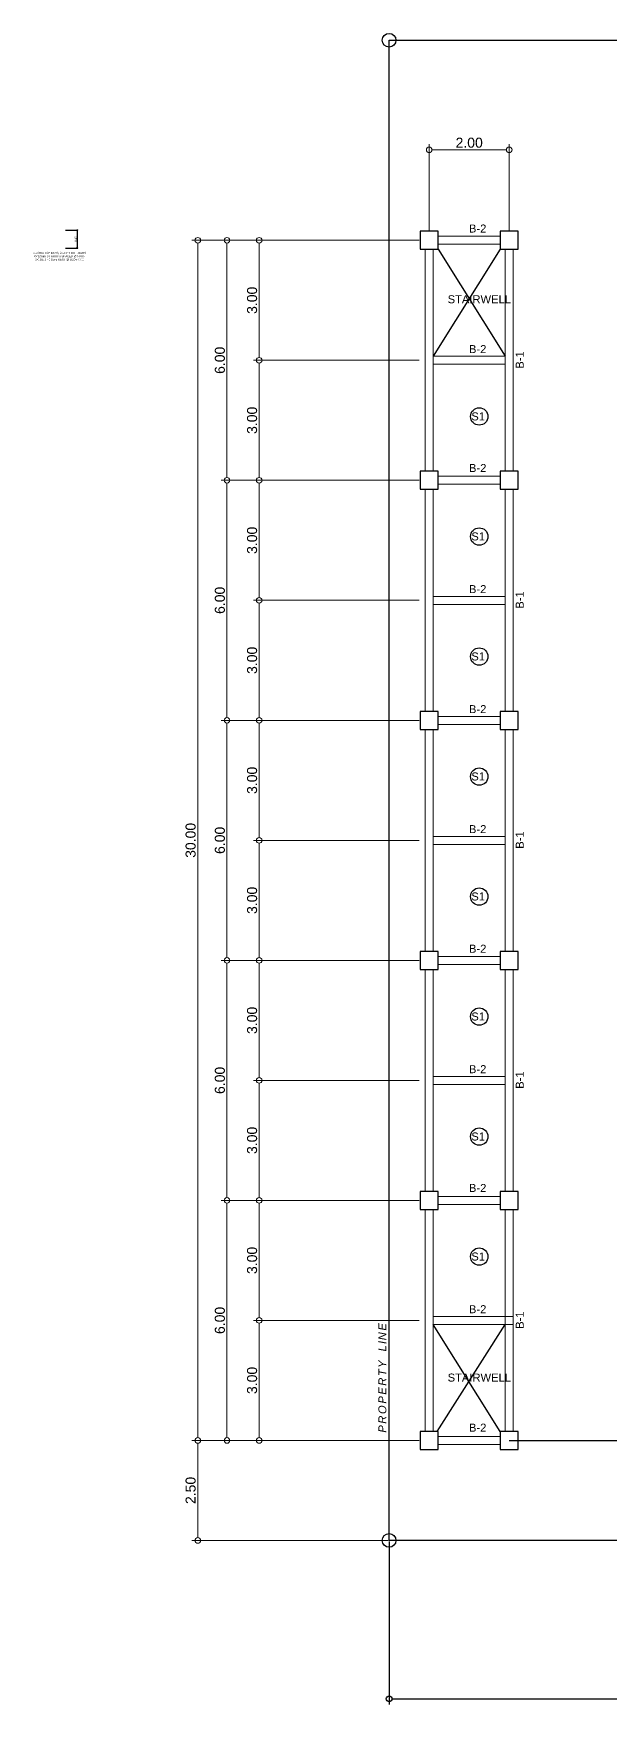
# Model space of a CAD drawing. Header units: inches. Extents: x -1369 to 1198, y -366 to 1398.
# Drawn here: x -664.09 to -649.67, y -70.9 to -29.13 of the extents above; entities that cross this region are included whole.
import ezdxf

# ---------------------------------------------------------------- set-up
doc = ezdxf.new("R2010")
doc.units = ezdxf.units.IN
doc.header["$MEASUREMENT"] = 0
doc.layers.add('BEAM', color=7, linetype='Continuous', lineweight=30, true_color=0x3838ff)
for name, color, linetype in [('BUILDING', 40, 'Continuous'), ('dim', 8, 'Continuous'), ('S-DIM', 7, 'Continuous'), ('txt', 7, 'Continuous')]:
    doc.layers.add(name, color=color, linetype=linetype)
doc.layers.add('col', color=7, linetype='Continuous', true_color=0x0a0aff)
doc.layers.add('dim.', color=10, linetype='Continuous', lineweight=15)
doc.styles.get("Standard").update_dxf_attribs({"font": 'arial.ttf'})
doc.dimstyles.new('20', dxfattribs={"dimtxt": 0.05, "dimasz": 0.02, "dimexe": 0.013, "dimexo": 0.0125, "dimgap": 0.0125, "dimtad": 1, "dimzin": 0, "dimdsep": 46, "dimtxsty": 'Standard', "dimblk": 'DOTBLANK', "dimcen": 0.09, "dimclrd": 256, "dimclre": 256, "dimadec": 0, "dimazin": 0, "dimtfac": 1, "dimtix": 1, "dimtofl": 0, "dimtmove": 0, "dimatfit": 3, "dimfxl": 1, "dimtolj": 1, "dimtzin": 0, "dimlwd": -1, "dimlwe": -1, "dimarcsym": 0})
doc.dimstyles.get("Standard").update_dxf_attribs({"dimtxt": 0.25, "dimasz": 0.14, "dimexe": 0.145, "dimexo": 0.025, "dimgap": 0.05, "dimtad": 1, "dimzin": 0, "dimdsep": 46, "dimtxsty": 'Standard', "dimblk": 'DOTBLANK', "dimcen": 0.09, "dimclrd": 256, "dimclre": 256, "dimaunit": 1, "dimadec": 5, "dimazin": 0, "dimtfac": 1, "dimtix": 1, "dimtofl": 0, "dimtmove": 0, "dimatfit": 3, "dimfxl": 0, "dimtolj": 1, "dimtzin": 0, "dimlwd": -1, "dimlwe": -1, "dimarcsym": 0})

# ---------------------------------------------------------------- blocks, each defined once
blk = doc.blocks.new('_DotBlank')
at = {"color": 0, "linetype": 'ByBlock', "lineweight": -2}
blk.add_line((-0.5, 0), (-1, 0), dxfattribs=at)
blk.add_circle((0, 0), 0.5, dxfattribs=at)
blk = doc.blocks.new('*D830')
at = {"layer": 'Defpoints', "color": 0, "transparency": 16777216}
for p in [(-654.206, -32.038), (-654.206, -34.073), (-652.206, -34.073)]:
    blk.add_point(p, dxfattribs=at)
at = {"layer": 'dim.', "transparency": 16777216}
for p, q in [((-654.206, -34.048), (-654.206, -31.893)), ((-652.346, -32.038), (-654.066, -32.038)), ((-652.206, -34.048), (-652.206, -31.893))]:
    blk.add_line(p, q, dxfattribs=at)
at = {"layer": 'dim.', "transparency": 16777216, "xscale": 0.14, "yscale": 0.14, "zscale": 0.14, "rotation": 180}
blk.add_blockref('_DotBlank', (-654.206, -32.038), dxfattribs=at)
at = {"layer": 'dim.', "transparency": 16777216, "xscale": 0.14, "yscale": 0.14, "zscale": 0.14}
blk.add_blockref('_DotBlank', (-652.206, -32.038), dxfattribs=at)
at = {"layer": 'dim.', "color": 0, "transparency": 16777216, "insert": (-653.206, -31.86), "char_height": 0.25, "attachment_point": 5}
blk.add_mtext('\\A1;2.00', dxfattribs=at)
blk = doc.blocks.new('*D847')
at = {"layer": 'Defpoints', "color": 0, "transparency": 16777216}
for p in [(-654.431, -34.298), (-659.986, -64.298), (-654.431, -64.298)]:
    blk.add_point(p, dxfattribs=at)
at = {"layer": 'dim.', "transparency": 16777216}
for p, q in [((-654.456, -34.298), (-660.131, -34.298)), ((-659.986, -34.438), (-659.986, -64.158)), ((-654.456, -64.298), (-660.131, -64.298))]:
    blk.add_line(p, q, dxfattribs=at)
at = {"layer": 'dim.', "transparency": 16777216, "xscale": 0.14, "yscale": 0.14, "zscale": 0.14}
for p, rotation in [((-659.986, -34.298), 90), ((-659.986, -64.298), 270)]:
    blk.add_blockref('_DotBlank', p, dxfattribs=dict(at, rotation=rotation))
at = {"layer": 'dim.', "color": 0, "transparency": 16777216, "insert": (-660.164, -49.298), "char_height": 0.25, "attachment_point": 5, "rotation": 90}
blk.add_mtext('\\A1;30.00', dxfattribs=at)
blk = doc.blocks.new('*D832')
at = {"layer": 'Defpoints', "color": 0, "transparency": 16777216}
for p in [(-658.451, -61.298), (-654.431, -61.298), (-654.431, -64.298)]:
    blk.add_point(p, dxfattribs=at)
at = {"layer": 'dim.', "transparency": 16777216}
for p, q in [((-654.456, -61.298), (-658.596, -61.298)), ((-658.451, -64.158), (-658.451, -61.438)), ((-654.456, -64.298), (-658.596, -64.298))]:
    blk.add_line(p, q, dxfattribs=at)
at = {"layer": 'dim.', "transparency": 16777216, "xscale": 0.14, "yscale": 0.14, "zscale": 0.14}
for p, rotation in [((-658.451, -61.298), 90), ((-658.451, -64.298), 270)]:
    blk.add_blockref('_DotBlank', p, dxfattribs=dict(at, rotation=rotation))
at = {"layer": 'dim.', "color": 0, "transparency": 16777216, "insert": (-658.628, -62.798), "char_height": 0.25, "attachment_point": 5, "rotation": 90}
blk.add_mtext('\\A1;3.00', dxfattribs=at)
blk = doc.blocks.new('*D848')
at = {"layer": 'Defpoints', "color": 0, "transparency": 16777216}
for p in [(-654.431, -58.298), (-659.256, -64.298), (-654.431, -64.298)]:
    blk.add_point(p, dxfattribs=at)
at = {"layer": 'dim.', "transparency": 16777216}
for p, q in [((-654.456, -58.298), (-659.401, -58.298)), ((-659.256, -58.438), (-659.256, -64.158)), ((-654.456, -64.298), (-659.401, -64.298))]:
    blk.add_line(p, q, dxfattribs=at)
at = {"layer": 'dim.', "transparency": 16777216, "xscale": 0.14, "yscale": 0.14, "zscale": 0.14}
for p, rotation in [((-659.256, -58.298), 90), ((-659.256, -64.298), 270)]:
    blk.add_blockref('_DotBlank', p, dxfattribs=dict(at, rotation=rotation))
at = {"layer": 'dim.', "color": 0, "transparency": 16777216, "insert": (-659.433, -61.298), "char_height": 0.25, "attachment_point": 5, "rotation": 90}
blk.add_mtext('\\A1;6.00', dxfattribs=at)
blk = doc.blocks.new('*D833')
at = {"layer": 'Defpoints', "color": 0, "transparency": 16777216}
for p in [(-658.451, -58.298), (-654.431, -58.298), (-654.431, -61.298)]:
    blk.add_point(p, dxfattribs=at)
at = {"layer": 'dim.', "transparency": 16777216}
for p, q in [((-654.456, -58.298), (-658.596, -58.298)), ((-658.451, -61.158), (-658.451, -58.438)), ((-654.456, -61.298), (-658.596, -61.298))]:
    blk.add_line(p, q, dxfattribs=at)
at = {"layer": 'dim.', "transparency": 16777216, "xscale": 0.14, "yscale": 0.14, "zscale": 0.14}
for p, rotation in [((-658.451, -58.298), 90), ((-658.451, -61.298), 270)]:
    blk.add_blockref('_DotBlank', p, dxfattribs=dict(at, rotation=rotation))
at = {"layer": 'dim.', "color": 0, "transparency": 16777216, "insert": (-658.628, -59.798), "char_height": 0.25, "attachment_point": 5, "rotation": 90}
blk.add_mtext('\\A1;3.00', dxfattribs=at)
blk = doc.blocks.new('*D834')
at = {"layer": 'Defpoints', "color": 0, "transparency": 16777216}
for p in [(-658.451, -55.298), (-654.431, -55.298), (-654.431, -58.298)]:
    blk.add_point(p, dxfattribs=at)
at = {"layer": 'dim.', "transparency": 16777216}
for p, q in [((-654.456, -55.298), (-658.596, -55.298)), ((-658.451, -58.158), (-658.451, -55.438)), ((-654.456, -58.298), (-658.596, -58.298))]:
    blk.add_line(p, q, dxfattribs=at)
at = {"layer": 'dim.', "transparency": 16777216, "xscale": 0.14, "yscale": 0.14, "zscale": 0.14}
for p, rotation in [((-658.451, -55.298), 90), ((-658.451, -58.298), 270)]:
    blk.add_blockref('_DotBlank', p, dxfattribs=dict(at, rotation=rotation))
at = {"layer": 'dim.', "color": 0, "transparency": 16777216, "insert": (-658.628, -56.798), "char_height": 0.25, "attachment_point": 5, "rotation": 90}
blk.add_mtext('\\A1;3.00', dxfattribs=at)
blk = doc.blocks.new('*D835')
at = {"layer": 'Defpoints', "color": 0, "transparency": 16777216}
for p in [(-654.431, -52.298), (-659.256, -58.298), (-654.431, -58.298)]:
    blk.add_point(p, dxfattribs=at)
at = {"layer": 'dim.', "transparency": 16777216}
for p, q in [((-654.456, -52.298), (-659.401, -52.298)), ((-659.256, -52.438), (-659.256, -58.158)), ((-654.456, -58.298), (-659.401, -58.298))]:
    blk.add_line(p, q, dxfattribs=at)
at = {"layer": 'dim.', "transparency": 16777216, "xscale": 0.14, "yscale": 0.14, "zscale": 0.14}
for p, rotation in [((-659.256, -52.298), 90), ((-659.256, -58.298), 270)]:
    blk.add_blockref('_DotBlank', p, dxfattribs=dict(at, rotation=rotation))
at = {"layer": 'dim.', "color": 0, "transparency": 16777216, "insert": (-659.433, -55.298), "char_height": 0.25, "attachment_point": 5, "rotation": 90}
blk.add_mtext('\\A1;6.00', dxfattribs=at)
blk = doc.blocks.new('*D836')
at = {"layer": 'Defpoints', "color": 0, "transparency": 16777216}
for p in [(-658.451, -52.298), (-654.431, -52.298), (-654.431, -55.298)]:
    blk.add_point(p, dxfattribs=at)
at = {"layer": 'dim.', "transparency": 16777216}
for p, q in [((-654.456, -52.298), (-658.596, -52.298)), ((-658.451, -55.158), (-658.451, -52.438)), ((-654.456, -55.298), (-658.596, -55.298))]:
    blk.add_line(p, q, dxfattribs=at)
at = {"layer": 'dim.', "transparency": 16777216, "xscale": 0.14, "yscale": 0.14, "zscale": 0.14}
for p, rotation in [((-658.451, -52.298), 90), ((-658.451, -55.298), 270)]:
    blk.add_blockref('_DotBlank', p, dxfattribs=dict(at, rotation=rotation))
at = {"layer": 'dim.', "color": 0, "transparency": 16777216, "insert": (-658.628, -53.798), "char_height": 0.25, "attachment_point": 5, "rotation": 90}
blk.add_mtext('\\A1;3.00', dxfattribs=at)
blk = doc.blocks.new('*D837')
at = {"layer": 'Defpoints', "color": 0, "transparency": 16777216}
for p in [(-658.451, -49.298), (-654.431, -49.298), (-654.431, -52.298)]:
    blk.add_point(p, dxfattribs=at)
at = {"layer": 'dim.', "transparency": 16777216}
for p, q in [((-654.456, -49.298), (-658.596, -49.298)), ((-658.451, -52.158), (-658.451, -49.438)), ((-654.456, -52.298), (-658.596, -52.298))]:
    blk.add_line(p, q, dxfattribs=at)
at = {"layer": 'dim.', "transparency": 16777216, "xscale": 0.14, "yscale": 0.14, "zscale": 0.14}
for p, rotation in [((-658.451, -49.298), 90), ((-658.451, -52.298), 270)]:
    blk.add_blockref('_DotBlank', p, dxfattribs=dict(at, rotation=rotation))
at = {"layer": 'dim.', "color": 0, "transparency": 16777216, "insert": (-658.628, -50.798), "char_height": 0.25, "attachment_point": 5, "rotation": 90}
blk.add_mtext('\\A1;3.00', dxfattribs=at)
blk = doc.blocks.new('*D838')
at = {"layer": 'Defpoints', "color": 0, "transparency": 16777216}
for p in [(-654.431, -46.298), (-659.256, -52.298), (-654.431, -52.298)]:
    blk.add_point(p, dxfattribs=at)
at = {"layer": 'dim.', "transparency": 16777216}
for p, q in [((-654.456, -46.298), (-659.401, -46.298)), ((-659.256, -46.438), (-659.256, -52.158)), ((-654.456, -52.298), (-659.401, -52.298))]:
    blk.add_line(p, q, dxfattribs=at)
at = {"layer": 'dim.', "transparency": 16777216, "xscale": 0.14, "yscale": 0.14, "zscale": 0.14}
for p, rotation in [((-659.256, -46.298), 90), ((-659.256, -52.298), 270)]:
    blk.add_blockref('_DotBlank', p, dxfattribs=dict(at, rotation=rotation))
at = {"layer": 'dim.', "color": 0, "transparency": 16777216, "insert": (-659.433, -49.298), "char_height": 0.25, "attachment_point": 5, "rotation": 90}
blk.add_mtext('\\A1;6.00', dxfattribs=at)
blk = doc.blocks.new('*D839')
at = {"layer": 'Defpoints', "color": 0, "transparency": 16777216}
for p in [(-658.451, -46.298), (-654.431, -46.298), (-654.431, -49.298)]:
    blk.add_point(p, dxfattribs=at)
at = {"layer": 'dim.', "transparency": 16777216}
for p, q in [((-654.456, -46.298), (-658.596, -46.298)), ((-658.451, -49.158), (-658.451, -46.438)), ((-654.456, -49.298), (-658.596, -49.298))]:
    blk.add_line(p, q, dxfattribs=at)
at = {"layer": 'dim.', "transparency": 16777216, "xscale": 0.14, "yscale": 0.14, "zscale": 0.14}
for p, rotation in [((-658.451, -46.298), 90), ((-658.451, -49.298), 270)]:
    blk.add_blockref('_DotBlank', p, dxfattribs=dict(at, rotation=rotation))
at = {"layer": 'dim.', "color": 0, "transparency": 16777216, "insert": (-658.628, -47.798), "char_height": 0.25, "attachment_point": 5, "rotation": 90}
blk.add_mtext('\\A1;3.00', dxfattribs=at)
blk = doc.blocks.new('*D840')
at = {"layer": 'Defpoints', "color": 0, "transparency": 16777216}
for p in [(-658.451, -43.298), (-654.431, -43.298), (-654.431, -46.298)]:
    blk.add_point(p, dxfattribs=at)
at = {"layer": 'dim.', "transparency": 16777216}
for p, q in [((-654.456, -43.298), (-658.596, -43.298)), ((-658.451, -46.158), (-658.451, -43.438)), ((-654.456, -46.298), (-658.596, -46.298))]:
    blk.add_line(p, q, dxfattribs=at)
at = {"layer": 'dim.', "transparency": 16777216, "xscale": 0.14, "yscale": 0.14, "zscale": 0.14}
for p, rotation in [((-658.451, -43.298), 90), ((-658.451, -46.298), 270)]:
    blk.add_blockref('_DotBlank', p, dxfattribs=dict(at, rotation=rotation))
at = {"layer": 'dim.', "color": 0, "transparency": 16777216, "insert": (-658.628, -44.798), "char_height": 0.25, "attachment_point": 5, "rotation": 90}
blk.add_mtext('\\A1;3.00', dxfattribs=at)
blk = doc.blocks.new('*D841')
at = {"layer": 'Defpoints', "color": 0, "transparency": 16777216}
for p in [(-654.431, -40.298), (-659.256, -46.298), (-654.431, -46.298)]:
    blk.add_point(p, dxfattribs=at)
at = {"layer": 'dim.', "transparency": 16777216}
for p, q in [((-654.456, -40.298), (-659.401, -40.298)), ((-659.256, -40.438), (-659.256, -46.158)), ((-654.456, -46.298), (-659.401, -46.298))]:
    blk.add_line(p, q, dxfattribs=at)
at = {"layer": 'dim.', "transparency": 16777216, "xscale": 0.14, "yscale": 0.14, "zscale": 0.14}
for p, rotation in [((-659.256, -40.298), 90), ((-659.256, -46.298), 270)]:
    blk.add_blockref('_DotBlank', p, dxfattribs=dict(at, rotation=rotation))
at = {"layer": 'dim.', "color": 0, "transparency": 16777216, "insert": (-659.433, -43.298), "char_height": 0.25, "attachment_point": 5, "rotation": 90}
blk.add_mtext('\\A1;6.00', dxfattribs=at)
blk = doc.blocks.new('*D842')
at = {"layer": 'Defpoints', "color": 0, "transparency": 16777216}
for p in [(-658.451, -40.298), (-654.431, -40.298), (-654.431, -43.298)]:
    blk.add_point(p, dxfattribs=at)
at = {"layer": 'dim.', "transparency": 16777216}
for p, q in [((-654.456, -40.298), (-658.596, -40.298)), ((-658.451, -43.158), (-658.451, -40.438)), ((-654.456, -43.298), (-658.596, -43.298))]:
    blk.add_line(p, q, dxfattribs=at)
at = {"layer": 'dim.', "transparency": 16777216, "xscale": 0.14, "yscale": 0.14, "zscale": 0.14}
for p, rotation in [((-658.451, -40.298), 90), ((-658.451, -43.298), 270)]:
    blk.add_blockref('_DotBlank', p, dxfattribs=dict(at, rotation=rotation))
at = {"layer": 'dim.', "color": 0, "transparency": 16777216, "insert": (-658.628, -41.798), "char_height": 0.25, "attachment_point": 5, "rotation": 90}
blk.add_mtext('\\A1;3.00', dxfattribs=at)
blk = doc.blocks.new('*D843')
at = {"layer": 'Defpoints', "color": 0, "transparency": 16777216}
for p in [(-658.451, -37.298), (-654.431, -37.298), (-654.431, -40.298)]:
    blk.add_point(p, dxfattribs=at)
at = {"layer": 'dim.', "transparency": 16777216}
for p, q in [((-654.456, -37.298), (-658.596, -37.298)), ((-658.451, -40.158), (-658.451, -37.438)), ((-654.456, -40.298), (-658.596, -40.298))]:
    blk.add_line(p, q, dxfattribs=at)
at = {"layer": 'dim.', "transparency": 16777216, "xscale": 0.14, "yscale": 0.14, "zscale": 0.14}
for p, rotation in [((-658.451, -37.298), 90), ((-658.451, -40.298), 270)]:
    blk.add_blockref('_DotBlank', p, dxfattribs=dict(at, rotation=rotation))
at = {"layer": 'dim.', "color": 0, "transparency": 16777216, "insert": (-658.628, -38.798), "char_height": 0.25, "attachment_point": 5, "rotation": 90}
blk.add_mtext('\\A1;3.00', dxfattribs=at)
blk = doc.blocks.new('*D844')
at = {"layer": 'Defpoints', "color": 0, "transparency": 16777216}
for p in [(-654.431, -34.298), (-659.256, -40.298), (-654.431, -40.298)]:
    blk.add_point(p, dxfattribs=at)
at = {"layer": 'dim.', "transparency": 16777216}
for p, q in [((-654.456, -34.298), (-659.401, -34.298)), ((-659.256, -34.438), (-659.256, -40.158)), ((-654.456, -40.298), (-659.401, -40.298))]:
    blk.add_line(p, q, dxfattribs=at)
at = {"layer": 'dim.', "transparency": 16777216, "xscale": 0.14, "yscale": 0.14, "zscale": 0.14}
for p, rotation in [((-659.256, -34.298), 90), ((-659.256, -40.298), 270)]:
    blk.add_blockref('_DotBlank', p, dxfattribs=dict(at, rotation=rotation))
at = {"layer": 'dim.', "color": 0, "transparency": 16777216, "insert": (-659.433, -37.298), "char_height": 0.25, "attachment_point": 5, "rotation": 90}
blk.add_mtext('\\A1;6.00', dxfattribs=at)
blk = doc.blocks.new('*D845')
at = {"layer": 'Defpoints', "color": 0, "transparency": 16777216}
for p in [(-658.451, -34.298), (-654.431, -34.298), (-654.431, -37.298)]:
    blk.add_point(p, dxfattribs=at)
at = {"layer": 'dim.', "transparency": 16777216}
for p, q in [((-654.456, -34.298), (-658.596, -34.298)), ((-658.451, -37.158), (-658.451, -34.438)), ((-654.456, -37.298), (-658.596, -37.298))]:
    blk.add_line(p, q, dxfattribs=at)
at = {"layer": 'dim.', "transparency": 16777216, "xscale": 0.14, "yscale": 0.14, "zscale": 0.14}
for p, rotation in [((-658.451, -34.298), 90), ((-658.451, -37.298), 270)]:
    blk.add_blockref('_DotBlank', p, dxfattribs=dict(at, rotation=rotation))
at = {"layer": 'dim.', "color": 0, "transparency": 16777216, "insert": (-658.628, -35.798), "char_height": 0.25, "attachment_point": 5, "rotation": 90}
blk.add_mtext('\\A1;3.00', dxfattribs=at)
blk = doc.blocks.new('*D846')
at = {"layer": 'Defpoints', "color": 0, "transparency": 16777216}
for p in [(-654.431, -64.298), (-659.986, -66.798), (-655.206, -66.798)]:
    blk.add_point(p, dxfattribs=at)
at = {"layer": 'dim.', "transparency": 16777216}
for p, q in [((-654.456, -64.298), (-660.131, -64.298)), ((-659.986, -64.438), (-659.986, -66.658)), ((-655.231, -66.798), (-660.131, -66.798))]:
    blk.add_line(p, q, dxfattribs=at)
at = {"layer": 'dim.', "transparency": 16777216, "xscale": 0.14, "yscale": 0.14, "zscale": 0.14}
for p, rotation in [((-659.986, -64.298), 90), ((-659.986, -66.798), 270)]:
    blk.add_blockref('_DotBlank', p, dxfattribs=dict(at, rotation=rotation))
at = {"layer": 'dim.', "color": 0, "transparency": 16777216, "insert": (-660.164, -65.548), "char_height": 0.25, "attachment_point": 5, "rotation": 90}
blk.add_mtext('\\A1;2.50', dxfattribs=at)
blk = doc.blocks.new('*D831')
at = {"layer": 'Defpoints', "color": 0, "transparency": 16777216}
for p in [(-663.3, -34.044), (-663.3, -34.494), (-662.996, -34.494)]:
    blk.add_point(p, dxfattribs=at)
at = {"layer": 'dim', "transparency": 16777216}
for p, q in [((-663.288, -34.044), (-662.983, -34.044)), ((-662.996, -34.064), (-662.996, -34.474)), ((-663.288, -34.494), (-662.983, -34.494))]:
    blk.add_line(p, q, dxfattribs=at)
at = {"layer": 'dim', "transparency": 16777216, "xscale": 0.02, "yscale": 0.02, "zscale": 0.02}
for p, rotation in [((-662.996, -34.044), 90), ((-662.996, -34.494), 270)]:
    blk.add_blockref('_DotBlank', p, dxfattribs=dict(at, rotation=rotation))
at = {"layer": 'dim', "color": 0, "transparency": 16777216, "insert": (-663.034, -34.269), "char_height": 0.05, "attachment_point": 5, "rotation": 90}
blk.add_mtext('\\A1;0.45', dxfattribs=at)
blk = doc.blocks.new('*D1071')
at = {"layer": 'Defpoints', "color": 0, "transparency": 16777216}
for p in [(-655.206, -66.798), (-627.206, -66.798), (-627.206, -70.756)]:
    blk.add_point(p, dxfattribs=at)
at = {"layer": 'S-DIM', "transparency": 16777216}
for p, q in [((-655.206, -66.823), (-655.206, -70.901)), ((-627.206, -66.823), (-627.206, -70.901)), ((-655.066, -70.756), (-627.346, -70.756))]:
    blk.add_line(p, q, dxfattribs=at)
at = {"layer": 'S-DIM', "transparency": 16777216, "xscale": 0.14, "yscale": 0.14, "zscale": 0.14, "rotation": 180}
blk.add_blockref('_DotBlank', (-655.206, -70.756), dxfattribs=at)
at = {"layer": 'S-DIM', "transparency": 16777216, "xscale": 0.14, "yscale": 0.14, "zscale": 0.14}
blk.add_blockref('_DotBlank', (-627.206, -70.756), dxfattribs=at)
at = {"layer": 'S-DIM', "color": 0, "transparency": 16777216, "insert": (-641.206, -70.578), "char_height": 0.25, "attachment_point": 5}
blk.add_mtext('\\A1;28.00', dxfattribs=at)

msp = doc.modelspace()

# ---------------------------------------------------------------- linework, layer by layer
at = {"color": 7}
msp.add_lwpolyline([(-655.2061, -66.7983), (-655.2061, -29.2984), (-627.2061, -29.2984), (-627.2061, -66.7983)], close=True, dxfattribs=at)
at = {"color": 8, "true_color": 0x808080}
for points in [[(-652.4311, -34.5234), (-654.1061, -37.1984)], [(-653.9811, -34.5234), (-652.3061, -37.1984)], [(-652.4311, -64.0734), (-654.1061, -61.3984)], [(-654.0034, -64.0734), (-652.3061, -61.3984)]]:
    msp.add_lwpolyline(points, dxfattribs=at)
at = {"color": 1}
for centre in [(-655.2061, -29.2984), (-655.2061, -66.7983)]:
    msp.add_circle(centre, 0.1713, dxfattribs=at)
at = {"color": 1, "true_color": 0xff0a0a}
for centre in [(-652.9561, -38.7028), (-652.9561, -41.7028), (-652.9561, -44.7028), (-652.9561, -47.7028), (-652.9561, -50.7028), (-652.9561, -53.7028), (-652.9561, -56.7028), (-652.9561, -59.7028)]:
    msp.add_circle(centre, 0.2169, dxfattribs=at)
at = {"layer": 'BEAM', "lineweight": 18, "ltscale": 8}
for points in [[(-652.4311, -34.1984), (-653.9811, -34.1984)], [(-654.3061, -40.0734), (-654.3061, -34.5234)], [(-654.1061, -40.0734), (-654.1061, -34.5234)], [(-652.4311, -34.3984), (-653.9811, -34.3984)], [(-652.3061, -40.0734), (-652.3061, -34.5234)], [(-652.1061, -40.0734), (-652.1061, -34.5234)], [(-652.3061, -37.1984), (-654.1061, -37.1984)], [(-652.3061, -37.3984), (-654.1061, -37.3984)], [(-652.4311, -40.1984), (-653.9811, -40.1984)], [(-652.4311, -40.3984), (-653.9811, -40.3984)], [(-654.3061, -46.0734), (-654.3061, -40.5234)], [(-654.1061, -46.0734), (-654.1061, -40.5234)], [(-652.3061, -46.0734), (-652.3061, -40.5234)], [(-652.1061, -46.0734), (-652.1061, -40.5234)], [(-652.3061, -43.1984), (-654.1061, -43.1984)], [(-652.3061, -43.3984), (-654.1061, -43.3984)], [(-652.4311, -46.1984), (-653.9811, -46.1984)], [(-654.3061, -52.0734), (-654.3061, -46.5234)], [(-654.1061, -52.0734), (-654.1061, -46.5234)], [(-652.4311, -46.3984), (-653.9811, -46.3984)], [(-652.3061, -52.0734), (-652.3061, -46.5234)], [(-652.1061, -52.0734), (-652.1061, -46.5234)], [(-652.3061, -49.1984), (-654.1061, -49.1984)], [(-652.3061, -49.3984), (-654.1061, -49.3984)], [(-652.4311, -52.1984), (-653.9811, -52.1984)], [(-654.3061, -58.0734), (-654.3061, -52.5234)], [(-654.1061, -58.0734), (-654.1061, -52.5234)], [(-652.4311, -52.3984), (-653.9811, -52.3984)], [(-652.3061, -58.0734), (-652.3061, -52.5234)], [(-652.1061, -58.0734), (-652.1061, -52.5234)], [(-652.3061, -55.1984), (-654.1061, -55.1984)], [(-652.3061, -55.3984), (-654.1061, -55.3984)], [(-652.4311, -58.1984), (-653.9811, -58.1984)], [(-652.4311, -58.3984), (-653.9811, -58.3984)], [(-654.3061, -64.0734), (-654.3061, -58.5234)], [(-654.1061, -64.0734), (-654.1061, -58.5234)], [(-652.3061, -64.0734), (-652.3061, -58.5234)], [(-652.1061, -64.0734), (-652.1061, -58.5234)], [(-652.1061, -61.1984), (-654.1061, -61.1984)], [(-652.1061, -61.3984), (-654.1061, -61.3984)], [(-652.4311, -64.1984), (-653.9811, -64.1984)], [(-652.4311, -64.1984), (-653.9811, -64.1984)], [(-652.4311, -64.3984), (-653.9811, -64.3984)], [(-652.4311, -64.3984), (-653.9811, -64.3984)]]:
    msp.add_lwpolyline(points, dxfattribs=at)
at = {"layer": 'BUILDING'}
msp.add_line((-652.2061, -64.2984), (-634.0436, -64.2984), dxfattribs=at)
at = {"layer": 'col'}
for points in [[(-653.9811, -34.0734), (-654.4311, -34.0734), (-654.4311, -34.5234), (-653.9811, -34.5234)], [(-651.9811, -34.0734), (-652.4311, -34.0734), (-652.4311, -34.5234), (-651.9811, -34.5234)], [(-653.9811, -40.0734), (-654.4311, -40.0734), (-654.4311, -40.5234), (-653.9811, -40.5234)], [(-651.9811, -40.0734), (-652.4311, -40.0734), (-652.4311, -40.5234), (-651.9811, -40.5234)], [(-653.9811, -46.0734), (-654.4311, -46.0734), (-654.4311, -46.5234), (-653.9811, -46.5234)], [(-651.9811, -46.0734), (-652.4311, -46.0734), (-652.4311, -46.5234), (-651.9811, -46.5234)], [(-653.9811, -52.0734), (-654.4311, -52.0734), (-654.4311, -52.5234), (-653.9811, -52.5234)], [(-651.9811, -52.0734), (-652.4311, -52.0734), (-652.4311, -52.5234), (-651.9811, -52.5234)], [(-653.9811, -58.0734), (-654.4311, -58.0734), (-654.4311, -58.5234), (-653.9811, -58.5234)], [(-651.9811, -58.0734), (-652.4311, -58.0734), (-652.4311, -58.5234), (-651.9811, -58.5234)], [(-653.9811, -64.0734), (-654.4311, -64.0734), (-654.4311, -64.5234), (-653.9811, -64.5234)], [(-651.9811, -64.0734), (-652.4311, -64.0734), (-652.4311, -64.5234), (-651.9811, -64.5234)]]:
    msp.add_lwpolyline(points, close=True, dxfattribs=at)

# ---------------------------------------------------------------- texts
at = {"char_height": 0.2, "attachment_point": 3}
for s, width, insert in [('B-2', 0.611407, (-652.7772, -33.9038)), ('STAIRWELL', 1.413426, (-652.1614, -35.6723)), ('B-2', 0.611407, (-652.7772, -36.9177)), ('S1', 0.490106, (-652.8116, -38.6007)), ('B-2', 0.611407, (-652.7772, -39.8906)), ('S1', 0.490106, (-652.8116, -41.6007)), ('B-2', 0.611407, (-652.7772, -42.9177)), ('S1', 0.490106, (-652.8116, -44.6007)), ('B-2', 0.611407, (-652.7772, -45.9184)), ('S1', 0.490106, (-652.8116, -47.6007)), ('B-2', 0.611407, (-652.7772, -48.9177)), ('S1', 0.490106, (-652.8116, -50.6007)), ('B-2', 0.611407, (-652.7772, -51.9064)), ('S1', 0.490106, (-652.8116, -53.6007)), ('B-2', 0.611407, (-652.7772, -54.9177)), ('S1', 0.490106, (-652.8116, -56.6007)), ('B-2', 0.611407, (-652.7772, -57.8866)), ('S1', 0.490106, (-652.8116, -59.6007)), ('B-2', 0.611407, (-652.7772, -60.9177)), ('STAIRWELL', 1.413426, (-652.1614, -62.6266)), ('B-2', 0.611407, (-652.7772, -63.8787))]:
    msp.add_mtext_dynamic_manual_height_columns(s, width=width, gutter_width=1, heights=[0], dxfattribs=dict(at, insert=insert))
at = {"color": 1, "insert": (-662.7459, -34.5871), "char_height": 0.05, "width": 1.379383, "attachment_point": 3}
msp.add_mtext('\\pxqc;{\\C7;5-16mm TOP BARS, 2-16mm BOT. BARS W/ 10mm STIRRUPS SPACED @3-0.05; 3-0.10; 3 - 0.15m; REST @ 0.20m O.C.}', dxfattribs=at)
at = {"char_height": 0.2, "attachment_point": 7, "rotation": 90}
for insert in [(-651.8442, -37.508), (-651.8442, -43.508), (-651.8442, -49.508), (-651.8442, -55.508), (-651.8442, -61.508)]:
    msp.add_mtext_dynamic_manual_height_columns('B-1', width=0.611407, gutter_width=1, heights=[0], dxfattribs=dict(at, insert=insert))
at = {"layer": 'txt', "color": 8, "lineweight": 13, "true_color": 0x808080, "insert": (-655.4752, -64.1049), "char_height": 0.2, "width": 4.498814, "attachment_point": 1, "rotation": 90}
msp.add_mtext('{\\fArial|b0|i1|c0|p34;\\T1.2;PROPERTY  LINE}', dxfattribs=at)

# ---------------------------------------------------------------- dimensions: what is measured, and where the dimension line sits
at = {"layer": 'dim', "color": 0}
dim = msp.add_linear_dim(base=(-662.9962, -34.4943), p1=(-663.3004, -34.0443), p2=(-663.3004, -34.4943), angle=90, dimstyle='20', dxfattribs=at)
dim.commit()
dim.dimension.update_dxf_attribs({"geometry": '*D831', "text_midpoint": (-663.0342, -34.2693)})
at = {"layer": 'dim.', "color": 0}
for base, p1, p2, angle, picture, middle in [((-654.2061, -32.0376), (-652.2061, -34.0734), (-654.2061, -34.0734), 180, '*D830', (-653.2061, -31.86)), ((-659.9865, -64.2984), (-654.4311, -34.2984), (-654.4311, -64.2984), 90, '*D847', (-660.1642, -49.2984)), ((-659.2555, -40.2984), (-654.4311, -34.2984), (-654.4311, -40.2984), 90, '*D844', (-659.4332, -37.2984)), ((-658.4506, -34.2984), (-654.4311, -37.2984), (-654.4311, -34.2984), 90, '*D845', (-658.6284, -35.7984)), ((-658.4506, -37.2984), (-654.4311, -40.2984), (-654.4311, -37.2984), 90, '*D843', (-658.6284, -38.7984)), ((-659.2555, -46.2984), (-654.4311, -40.2984), (-654.4311, -46.2984), 90, '*D841', (-659.4332, -43.2984)), ((-658.4506, -40.2984), (-654.4311, -43.2984), (-654.4311, -40.2984), 90, '*D842', (-658.6284, -41.7984)), ((-658.4506, -43.2984), (-654.4311, -46.2984), (-654.4311, -43.2984), 90, '*D840', (-658.6284, -44.7984)), ((-659.2555, -52.2984), (-654.4311, -46.2984), (-654.4311, -52.2984), 90, '*D838', (-659.4332, -49.2984)), ((-658.4506, -46.2984), (-654.4311, -49.2984), (-654.4311, -46.2984), 90, '*D839', (-658.6284, -47.7984)), ((-658.4506, -49.2984), (-654.4311, -52.2984), (-654.4311, -49.2984), 90, '*D837', (-658.6284, -50.7984)), ((-659.2555, -58.2984), (-654.4311, -52.2984), (-654.4311, -58.2984), 90, '*D835', (-659.4332, -55.2984)), ((-658.4506, -52.2984), (-654.4311, -55.2984), (-654.4311, -52.2984), 90, '*D836', (-658.6284, -53.7984)), ((-658.4506, -55.2984), (-654.4311, -58.2984), (-654.4311, -55.2984), 90, '*D834', (-658.6284, -56.7984)), ((-659.2555, -64.2984), (-654.4311, -58.2984), (-654.4311, -64.2984), 90, '*D848', (-659.4332, -61.2984)), ((-658.4506, -58.2984), (-654.4311, -61.2984), (-654.4311, -58.2984), 90, '*D833', (-658.6284, -59.7984)), ((-658.4506, -61.2984), (-654.4311, -64.2984), (-654.4311, -61.2984), 90, '*D832', (-658.6284, -62.7984)), ((-659.9865, -66.7983), (-654.4311, -64.2984), (-655.2061, -66.7983), 90, '*D846', (-660.1641, -65.5484))]:
    dim = msp.add_linear_dim(base=base, p1=p1, p2=p2, angle=angle, dimstyle='Standard', dxfattribs=at)
    dim.commit()
    dim.dimension.update_dxf_attribs({"geometry": picture, "text_midpoint": middle})
at = {"layer": 'S-DIM'}
dim = msp.add_linear_dim(base=(-627.2061, -70.7559), p1=(-655.2061, -66.7983), p2=(-627.2061, -66.7983), dimstyle='Standard', dxfattribs=at)
dim.commit()
dim.dimension.update_dxf_attribs({"geometry": '*D1071', "text_midpoint": (-641.2061, -70.5783)})

doc.saveas('drawing.dxf')
